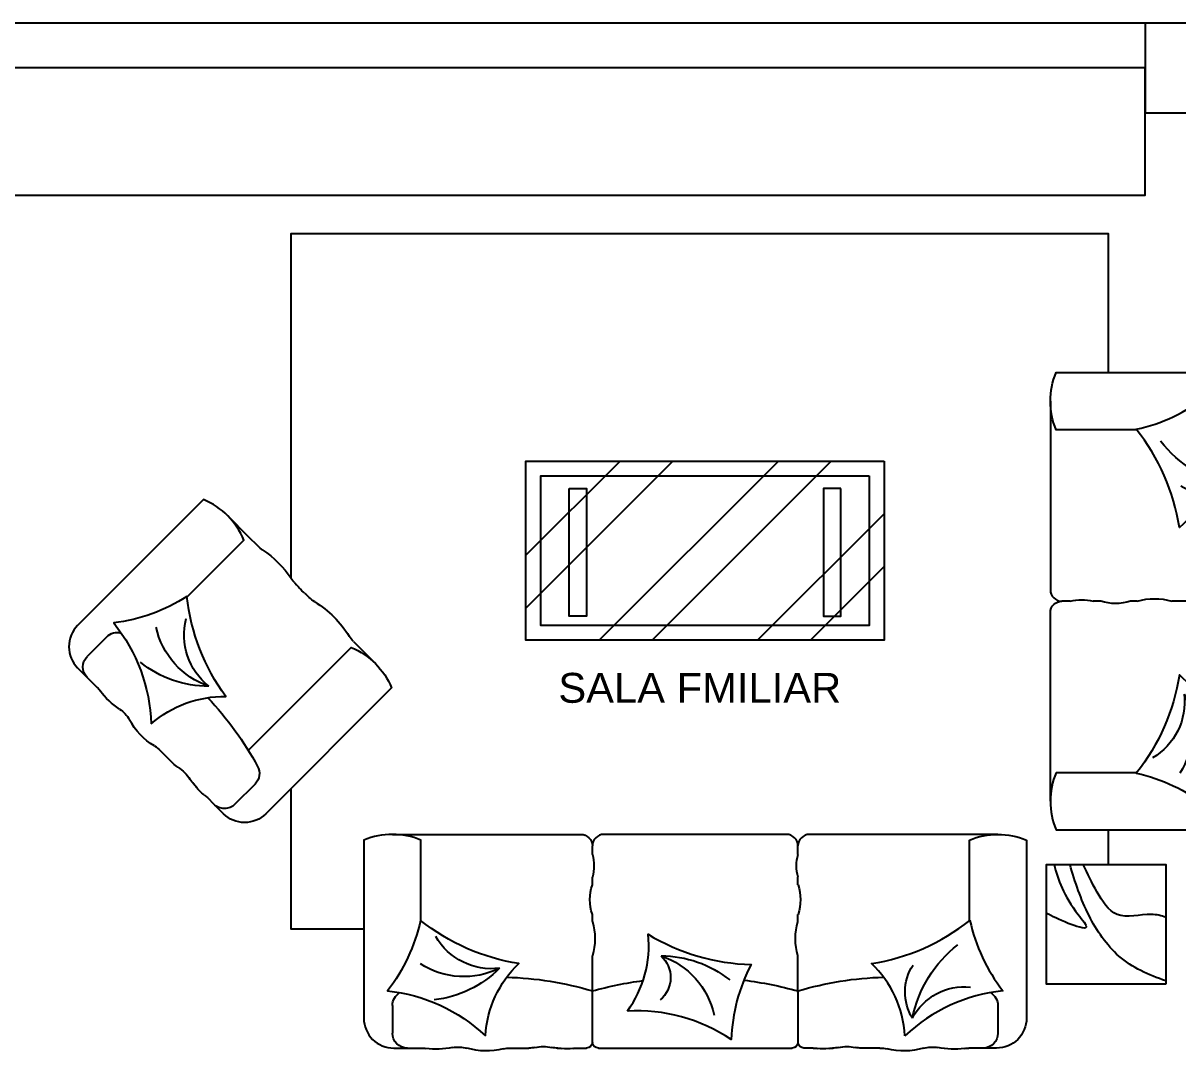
# Model space of a CAD drawing. Header units: inches. Extents: x -370 to 18, y -197 to 199.
# Drawn here: x -61.716 to -57.85, y 39.759 to 43.201 of the extents above; entities that cross this region are included whole.
import ezdxf

# ---------------------------------------------------------------- set-up
doc = ezdxf.new("R2010")
doc.units = ezdxf.units.IN
doc.header["$MEASUREMENT"] = 0
doc.layers.add('artefactos', color=1, linetype='Continuous')
doc.layers.add('MUEBLES', color=7, linetype='Continuous')
doc.styles.get("Standard").update_dxf_attribs({"font": 'arial.ttf'})
doc.linetypes.add('ZIGZAG', pattern='A,0.0001,-0.2,[131,ltypeshp.shx,S=0.2,R=0,X=-0.2,Y=0],-0.4,[131,ltypeshp.shx,S=0.2,R=180,X=0.2,Y=0],-0.2', length=0.8001)

# ---------------------------------------------------------------- blocks, each defined once
blk = doc.blocks.new('mueble 3')
at = {"layer": 'artefactos', "color": 1}
for p, q in [((-0.6187, 0), (-0.5569, 0)), ((-0.3242, 0), (0.3242, 0)), ((0.6187, 0), (0.5569, 0)), ((0.6187, 0), (0.5569, 0)), ((0.9636, 0), (0.9162, 0)), ((-0.9636, 0), (-0.9162, 0)), ((-0.4595, 0), (-0.4618, 0)), ((-0.395, 0), (-0.3643, 0)), ((-0.3443, -0.02), (-0.3443, -0.3087)), ((-0.3443, -0.02), (-0.3443, -0.3087)), ((0.3442, -0.1913), (0.3442, -0.02)), ((0.395, 0), (0.3643, 0)), ((0.395, 0), (0.3643, 0)), ((0.4618, 0), (0.4595, 0)), ((0.4595, 0), (0.4618, 0)), ((0.9636, 0), (0.9162, 0)), ((-1.0136, -0.1422), (-1.0136, -0.05)), ((-1.0136, -0.1422), (-1.0136, -0.05)), ((1.0136, -0.1422), (1.0136, -0.05)), ((-0.3443, -0.4238), (-0.3443, -0.4471)), ((-0.3443, -0.4238), (-0.3443, -0.4471)), ((-0.3443, -0.5463), (-0.3443, -0.572)), ((-0.3443, -0.5463), (-0.3443, -0.572)), ((-0.3443, -0.6482), (-0.3443, -0.6768)), ((-0.3443, -0.6482), (-0.3443, -0.6768)), ((-1.0136, -0.715), (-0.918, -0.715)), ((1.0136, -0.715), (0.918, -0.715))]:
    blk.add_line(p, q, dxfattribs=at)
for points in [[(-0.918, -0.426), (-0.918, -0.6959, -0.2), (-1.1093, -0.6959), (-1.1093, -0.1, -0.414214), (-1.0092, 0), (-0.9636, 0)], [(0.918, -0.426), (0.918, -0.6959, 0.2), (1.1092, -0.6959), (1.1092, -0.1, 0.414214), (1.0092, 0), (0.9636, 0)], [(0.3442, -0.6482), (0.3442, -0.6768, -0.414214), (0.306, -0.715), (-0.306, -0.715, -0.414214), (-0.3443, -0.6768)], [(-0.918, -0.715), (-0.3825, -0.715, 0.414214), (-0.3443, -0.6768, 0.414214)], [(0.918, -0.715), (0.3825, -0.715, -0.414214), (0.3442, -0.6768, -0.414214)]]:
    blk.add_lwpolyline(points, format="xyb", dxfattribs=at)
for points in [[(-0.227, -0.124, -0.188011), (-0.1576, -0.3809, -0.130529), (0.1875, -0.2799, -0.110936), (0.1204, -0.0286, -0.162859)], [(-0.7024, -0.0415, 0.188011), (-0.5904, -0.2829, 0.130529), (-0.9197, -0.4274, 0.110936), (-1.0299, -0.1917, 0.162859)], [(0.7024, -0.0415, -0.188011), (0.5904, -0.2829, -0.130529), (0.9197, -0.4274, -0.110936), (1.0299, -0.1917, -0.162859)]]:
    blk.add_lwpolyline(points, format="xyb", close=True, dxfattribs=at)
for points in [[(-0.3443, -0.1876), (-0.3443, -0.3087)], [(0.3442, -0.1876), (0.3442, -0.3087)], [(0.3442, -0.4238), (0.3442, -0.4471)], [(0.3442, -0.5463), (0.3442, -0.572)]]:
    blk.add_lwpolyline(points, dxfattribs=at)
for centre, radius, start, end in [((-0.9162, 0.1), 0.1, 270, 278.0558), ((-0.8651, -0.2613), 0.2649, 78.495, 98.0558), ((-0.7923, 0.0963), 0.1, 258.495, 286.1875), ((-0.6985, -0.2269), 0.2365, 76.2743, 106.1875), ((-0.6187, 0.1), 0.1, 256.2743, 270), ((-0.4618, 0.1), 0.1, 270, 278.3033), ((-0.4284, -0.1289), 0.1313, 81.6967, 98.3033), ((-0.395, 0.1), 0.1, 261.6967, 270), ((0.395, 0.1), 0.1, 270, 278.3033), ((0.4284, -0.1289), 0.1313, 81.6967, 98.3033), ((0.4618, 0.1), 0.1, 261.6967, 270), ((0.6187, 0.1), 0.1, 270, 283.7257), ((0.6985, -0.2269), 0.2365, 73.8125, 103.7257), ((0.7923, 0.0963), 0.1, 253.8125, 281.505), ((0.8651, -0.2613), 0.2649, 81.9442, 101.505), ((0.9162, 0.1), 0.1, 261.9442, 270), ((-0.9636, -0.05), 0.05, 90, 180), ((-0.5569, -0.1), 0.1, 78.1557, 90), ((-0.5082, 0.1321), 0.1372, 258.1557, 281.8443), ((-0.4595, -0.1), 0.1, 90, 101.8443), ((-0.3643, -0.02), 0.02, 0, 90), ((-0.3242, -0.02), 0.02, 90, 180), ((0.3242, -0.02), 0.02, 0, 90), ((0.3643, -0.02), 0.02, 90, 180), ((0.4595, -0.1), 0.1, 78.1557, 90), ((0.5082, 0.1321), 0.1372, 258.1557, 281.8443), ((0.5569, -0.1), 0.1, 90, 101.8443), ((0.9636, -0.05), 0.05, 0, 90), ((-0.1998, -0.0535), 0.2691, 288.5733, 347.7227), ((0.8704, -0.1874), 0.1677, 148.6915, 212.7243), ((1.1395, -0.0145), 0.4212, 191.7546, 231.9312), ((0.902, -0.0074), 0.198, 207.9549, 275.6386), ((-0.9636, -0.1422), 0.05, 180, 240.317), ((0.9636, -0.1422), 0.05, 299.683, 0), ((-0.9145, -0.5265), 0.367, 44.9344, 83.6555), ((-0.6593, 0.8536), 1.0913, 271.5025, 286.7771), ((0, 1.0611), 1.2988, 254.6304, 262.2964), ((-0.1808, -0.2362), 0.0985, 312.6465, 49.4641), ((0, 1.0611), 1.2988, 277.2202, 285.3696), ((0.6593, 0.8536), 1.0913, 253.2229, 268.4975), ((-0.1137, 0.0584), 0.367, 269.9344, 308.6555), ((-0.7745, -0.5083), 0.2691, 63.5733, 122.7227), ((-0.681, -0.4832), 0.2175, 83.0467, 149.6684), ((-0.5345, -0.3662), 0.1988, 343.1656, 16.8344), ((0.5345, -0.3662), 0.1988, 163.1656, 196.8344), ((-0.1925, -0.4967), 0.1597, 161.8971, 198.1029), ((0.1925, -0.4967), 0.1597, 341.8971, 18.1029), ((-0.4822, -0.6101), 0.1431, 344.5514, 15.4486), ((0.4822, -0.6101), 0.1431, 164.5514, 195.4486)]:
    blk.add_arc(centre, radius, start, end, dxfattribs=at)
blk = doc.blocks.new('mueble 2')
at = {"layer": 'artefactos', "color": 1}
for p, q in [((-0.0309, 0), (0.0309, 0)), ((-0.0309, 0), (0.0309, 0)), ((-0.3759, 0), (-0.3285, 0)), ((0.1259, 0), (0.1283, 0)), ((0.1283, 0), (0.1259, 0)), ((0.1927, 0), (0.2235, 0)), ((0.1927, 0), (0.2235, 0)), ((-0.4259, -0.1422), (-0.4259, -0.05)), ((-0.4259, -0.1422), (-0.4259, -0.05)), ((0.2735, -0.145), (0.2735, -0.05)), ((-0.4259, -0.715), (-0.3302, -0.715)), ((-0.3302, -0.715), (-0.2822, -0.715)), ((-0.1083, -0.715), (-0.1, -0.715)), ((-0.0458, -0.715), (-0.0396, -0.715)), ((0.169, -0.715), (0.2735, -0.715))]:
    blk.add_line(p, q, dxfattribs=at)
for points in [[(-0.3302, -0.426), (-0.3302, -0.6959, -0.2), (-0.5215, -0.6959), (-0.5215, -0.1, -0.414214), (-0.4215, 0), (-0.3759, 0)], [(0.1779, -0.2088), (0.1779, -0.6959, 0.2), (0.3691, -0.6959), (0.3691, -0.1, 0.414214), (0.2691, 0), (0.2235, 0)]]:
    blk.add_lwpolyline(points, format="xyb", dxfattribs=at)
blk.add_lwpolyline([(-0.1146, -0.0415, 0.188011), (-0.0027, -0.2829, 0.130529), (-0.3319, -0.4274, 0.110936), (-0.4421, -0.1917, 0.162859)], format="xyb", close=True, dxfattribs=at)
for centre, radius, start, end in [((-0.3285, 0.1), 0.1, 270, 278.0558), ((-0.2773, -0.2613), 0.2649, 78.495, 98.0558), ((-0.2046, 0.0963), 0.1, 258.495, 286.1875), ((-0.1107, -0.2269), 0.2365, 76.2743, 106.1875), ((-0.0309, 0.1), 0.1, 256.2743, 270), ((0.1259, 0.1), 0.1, 270, 278.3033), ((0.1593, -0.1289), 0.1313, 81.6967, 98.3033), ((0.1927, 0.1), 0.1, 261.6967, 270), ((-0.3759, -0.05), 0.05, 90, 180), ((0.0309, -0.1), 0.1, 78.1557, 90), ((0.0796, 0.1321), 0.1372, 258.1557, 281.8443), ((0.1283, -0.1), 0.1, 90, 101.8443), ((0.2235, -0.05), 0.05, 0, 90), ((-0.3759, -0.1422), 0.05, 180, 240.317), ((0.2235, -0.145), 0.05, 286.4574, 0), ((-0.3268, -0.5265), 0.367, 44.9344, 83.6555), ((-0.0715, 0.8536), 1.0913, 271.5025, 286.4574), ((-0.1867, -0.5083), 0.2691, 63.5733, 122.7227), ((-0.0933, -0.4832), 0.2175, 83.0467, 149.6684), ((-0.2822, -0.815), 0.1, 78.4436, 90), ((-0.1952, -0.3898), 0.334, 258.4436, 281.5564), ((-0.1083, -0.815), 0.1, 90, 101.5564), ((-0.1, -0.615), 0.1, 270, 277.8043), ((-0.0729, -0.8128), 0.0996, 82.1957, 97.8043), ((-0.0458, -0.615), 0.1, 262.1957, 270), ((-0.0396, -0.815), 0.1, 76.7887, 90), ((0.0647, -0.3706), 0.3565, 256.7887, 283.2113), ((0.169, -0.815), 0.1, 90, 103.2113)]:
    blk.add_arc(centre, radius, start, end, dxfattribs=at)
blk = doc.blocks.new('sillon2_pl')
at = {"layer": 'artefactos', "color": 1}
for p, q in [((-1.3844, 0.6959), (-1.337, 0.6959)), ((-1.0394, 0.6959), (-0.9776, 0.6959)), ((-0.8802, 0.6959), (-0.8826, 0.6959)), ((-0.8158, 0.6959), (-0.785, 0.6959)), ((-0.765, 0.5046), (-0.765, 0.6759)), ((-0.765, 0.6759), (-0.765, 0.3872)), ((-0.765, 0.6759), (-0.765, 0.3872)), ((-0.7142, 0.6959), (-0.745, 0.6959)), ((-0.7142, 0.6959), (-0.745, 0.6959)), ((-0.6474, 0.6959), (-0.6498, 0.6959)), ((-0.6498, 0.6959), (-0.6474, 0.6959)), ((-0.4906, 0.6959), (-0.5524, 0.6959)), ((-0.4906, 0.6959), (-0.5524, 0.6959)), ((-0.1456, 0.6959), (-0.193, 0.6959)), ((-0.1456, 0.6959), (-0.193, 0.6959)), ((-1.4344, 0.5536), (-1.4344, 0.6459)), ((-1.4344, 0.5536), (-1.4344, 0.6459)), ((-0.0956, 0.5536), (-0.0956, 0.6459)), ((-0.765, 0.272), (-0.765, 0.2488)), ((-0.765, 0.272), (-0.765, 0.2488)), ((-0.765, 0.1495), (-0.765, 0.1239)), ((-0.765, 0.1495), (-0.765, 0.1239)), ((-0.765, 0.0476), (-0.765, 0.0191)), ((-0.765, 0.0476), (-0.765, 0.0191)), ((-1.4344, -0.0191), (-1.3388, -0.0191)), ((-0.0956, -0.0191), (-0.1913, -0.0191))]:
    blk.add_line(p, q, dxfattribs=at)
for points in [[(-1.3388, 0.2699), (-1.3388, 0, -0.2), (-1.53, 0), (-1.53, 0.5959, -0.414214), (-1.43, 0.6959), (-1.3844, 0.6959)], [(-0.1913, 0.2699), (-0.1913, 0, 0.2), (0, 0), (0, 0.5959, 0.414214), (-0.1, 0.6959), (-0.1456, 0.6959)], [(-1.3388, -0.0191), (-0.8032, -0.0191, 0.414214), (-0.765, 0.0191, 0.414214)], [(-0.1913, -0.0191), (-0.7268, -0.0191, -0.414214), (-0.765, 0.0191, -0.414214)]]:
    blk.add_lwpolyline(points, format="xyb", dxfattribs=at)
for points in [[(-1.1232, 0.6544, 0.188011), (-1.0112, 0.413, 0.130529), (-1.3404, 0.2685, 0.110936), (-1.4506, 0.5042, 0.162859)], [(-0.4068, 0.6544, -0.188011), (-0.5188, 0.413, -0.130529), (-0.1896, 0.2685, -0.110936), (-0.0794, 0.5042, -0.162859)]]:
    blk.add_lwpolyline(points, format="xyb", close=True, dxfattribs=at)
blk.add_lwpolyline([(-0.765, 0.5082), (-0.765, 0.3872)], dxfattribs=at)
blk.add_lwpolyline([(-0.765, 0.5082), (-0.765, 0.3872)], dxfattribs=at)
for centre, radius, start, end in [((-1.337, 0.7959), 0.1, 270, 278.0558), ((-1.2858, 0.4346), 0.2649, 78.495, 98.0558), ((-1.2131, 0.7921), 0.1, 258.495, 286.1875), ((-1.1193, 0.469), 0.2365, 76.2743, 106.1875), ((-1.0394, 0.7959), 0.1, 256.2743, 270), ((-0.8826, 0.7959), 0.1, 270, 278.3033), ((-0.8492, 0.567), 0.1313, 81.6967, 98.3033), ((-0.8158, 0.7959), 0.1, 261.6967, 270), ((-0.7142, 0.7959), 0.1, 270, 278.3033), ((-0.6808, 0.567), 0.1313, 81.6967, 98.3033), ((-0.6474, 0.7959), 0.1, 261.6967, 270), ((-0.4906, 0.7959), 0.1, 270, 283.7257), ((-0.4107, 0.469), 0.2365, 73.8125, 103.7257), ((-0.3169, 0.7921), 0.1, 253.8125, 281.505), ((-0.2442, 0.4346), 0.2649, 81.9442, 101.505), ((-0.193, 0.7959), 0.1, 261.9442, 270), ((-1.3844, 0.6459), 0.05, 90, 180), ((-0.9776, 0.5959), 0.1, 78.1557, 90), ((-0.9289, 0.828), 0.1372, 258.1557, 281.8443), ((-0.8802, 0.5959), 0.1, 90, 101.8443), ((-0.785, 0.6759), 0.02, 0, 90), ((-0.745, 0.6759), 0.02, 90, 180), ((-0.6498, 0.5959), 0.1, 78.1557, 90), ((-0.6011, 0.828), 0.1372, 258.1557, 281.8443), ((-0.5524, 0.5959), 0.1, 90, 101.8443), ((-0.1456, 0.6459), 0.05, 0, 90), ((-0.2389, 0.5085), 0.1677, 148.6915, 212.7243), ((0.0302, 0.6814), 0.4212, 191.7546, 231.9312), ((-0.2072, 0.6884), 0.198, 207.9549, 275.6386), ((-1.3844, 0.5536), 0.05, 180, 240.317), ((-0.1456, 0.5536), 0.05, 299.683, 0), ((-1.3353, 0.1693), 0.367, 44.9344, 83.6555), ((-1.08, 1.5495), 1.0913, 271.5025, 286.7771), ((-0.45, 1.5495), 1.0913, 253.2229, 268.4975), ((-1.1952, 0.1876), 0.2691, 63.5733, 122.7227), ((-1.1018, 0.2127), 0.2175, 83.0467, 149.6684), ((-0.9553, 0.3296), 0.1988, 343.1656, 16.8344), ((-0.6132, 0.1992), 0.1597, 161.8971, 198.1029), ((-0.903, 0.0858), 0.1431, 344.5514, 15.4486)]:
    blk.add_arc(centre, radius, start, end, dxfattribs=at)

msp = doc.modelspace()

# ---------------------------------------------------------------- hatches: boundary and pattern name
h = msp.add_hatch()
h.set_pattern_fill('ANSI32', color=8, angle=180)
h.set_pattern_definition([(225, (-22.1232, 68.54734), (0.265165, -0.265165), []), (225, (-22.3, 68.54734), (0.265165, -0.265165), [])])
h.paths.add_polyline_path([(-58.83349, 41.73608), (-58.83349, 41.13608), (-60.03349, 41.13608), (-60.03349, 41.73608)])

# ---------------------------------------------------------------- linework, layer by layer
at = {"color": 4}
for p, q in [((-55.95987, 43.20135), (-62.96567, 43.20135)), ((-57.95987, 43.05135), (-62.02147, 43.05135))]:
    msp.add_line(p, q, dxfattribs=at)
at = {"color": 8, "transparency": 33554610}
for points, knots in [([(-58.26503, 40.38601), (-58.25149, 40.33484), (-58.22842, 40.26746), (-58.13462, 40.1593), (-58.23189, 40.19223), (-58.27115, 40.21287), (-58.29055, 40.22406)], [0.03076209, 0.03076209, 0.03076209, 0.03076209, 0.21250006, 0.26283756, 0.32477646, 0.40205949, 0.40205949, 0.40205949, 0.40205949]), ([(-57.89055, 39.99636), (-57.94876, 40.0159), (-58.05408, 40.06381), (-58.15787, 40.21652), (-58.19475, 40.32748), (-58.21146, 40.38601)], [0.10815739, 0.10815739, 0.10815739, 0.10815739, 0.28836972, 0.45661533, 0.63919759, 0.63919759, 0.63919759, 0.63919759]), ([(-57.89055, 40.20822), (-57.90534, 40.21479), (-57.95528, 40.22629), (-58.05978, 40.1936), (-58.12357, 40.29493), (-58.15318, 40.35584), (-58.16687, 40.38601)], [0.30050224, 0.30050224, 0.30050224, 0.30050224, 0.35548658, 0.47011158, 0.57041562, 0.67141736, 0.67141736, 0.67141736, 0.67141736])]:
    msp.add_open_spline(points, degree=3, knots=knots, dxfattribs=at)
at = {"layer": 'MUEBLES', "color": 5}
msp.add_lwpolyline([(-57.95987, 42.90135), (-57.65987, 42.90135), (-57.65987, 43.20135), (-57.95987, 43.20135)], close=True, dxfattribs=at)
at = {"layer": 'MUEBLES', "color": 2}
for points in [[(-57.95987, 43.05135), (-62.02147, 43.05135), (-62.02147, 42.62565), (-57.95987, 42.62565)], [(-57.89055, 39.98601), (-58.29055, 39.98601), (-58.29055, 40.38601), (-57.89055, 40.38601)]]:
    msp.add_lwpolyline(points, close=True, dxfattribs=at)
at = {"layer": 'MUEBLES', "color": 8, "linetype": 'ZIGZAG', "ltscale": 0.05}
for points in [[(-58.0829, 42.03185), (-58.0829, 42.49643), (-60.81999, 42.49643), (-60.81999, 41.34432)], [(-60.81999, 40.63965), (-60.81999, 40.17083), (-60.5756, 40.17083)], [(-58.0829, 40.38601), (-58.0829, 40.50185)]]:
    msp.add_lwpolyline(points, dxfattribs=at)
at = {"layer": 'MUEBLES', "color": 8}
msp.add_lwpolyline([(-58.83349, 41.73608), (-58.83349, 41.13608), (-60.03349, 41.13608), (-60.03349, 41.73608)], close=True, dxfattribs=at)
at = {"layer": 'MUEBLES', "color": 3}
msp.add_lwpolyline([(-58.88349, 41.68608), (-58.88349, 41.18608), (-59.98349, 41.18608), (-59.98349, 41.68608)], close=True, dxfattribs=at)
at = {"layer": 'MUEBLES', "color": 1}
for points in [[(-59.88793, 41.64373), (-59.82981, 41.64373), (-59.82981, 41.21638), (-59.88793, 41.21638)], [(-58.97906, 41.64373), (-59.03718, 41.64373), (-59.03718, 41.21638), (-58.97906, 41.21638)]]:
    msp.add_lwpolyline(points, close=True, dxfattribs=at)

# ---------------------------------------------------------------- block references
at = {"layer": 'artefactos', "xscale": -1}
for name, p, rotation in [('sillon2_pl', (-58.25808, 42.03185), 270), ('mueble 2', (-61.23581, 40.74587), 135.0000000000001), ('mueble 3', (-59.46635, 39.77153), 180)]:
    msp.add_blockref(name, p, dxfattribs=dict(at, rotation=rotation))

# ---------------------------------------------------------------- texts
at = {"color": 2, "insert": (-59.92444, 41.02705), "char_height": 0.1, "attachment_point": 1}
msp.add_mtext('SALA FMILIAR', dxfattribs=at)

doc.saveas('drawing.dxf')
